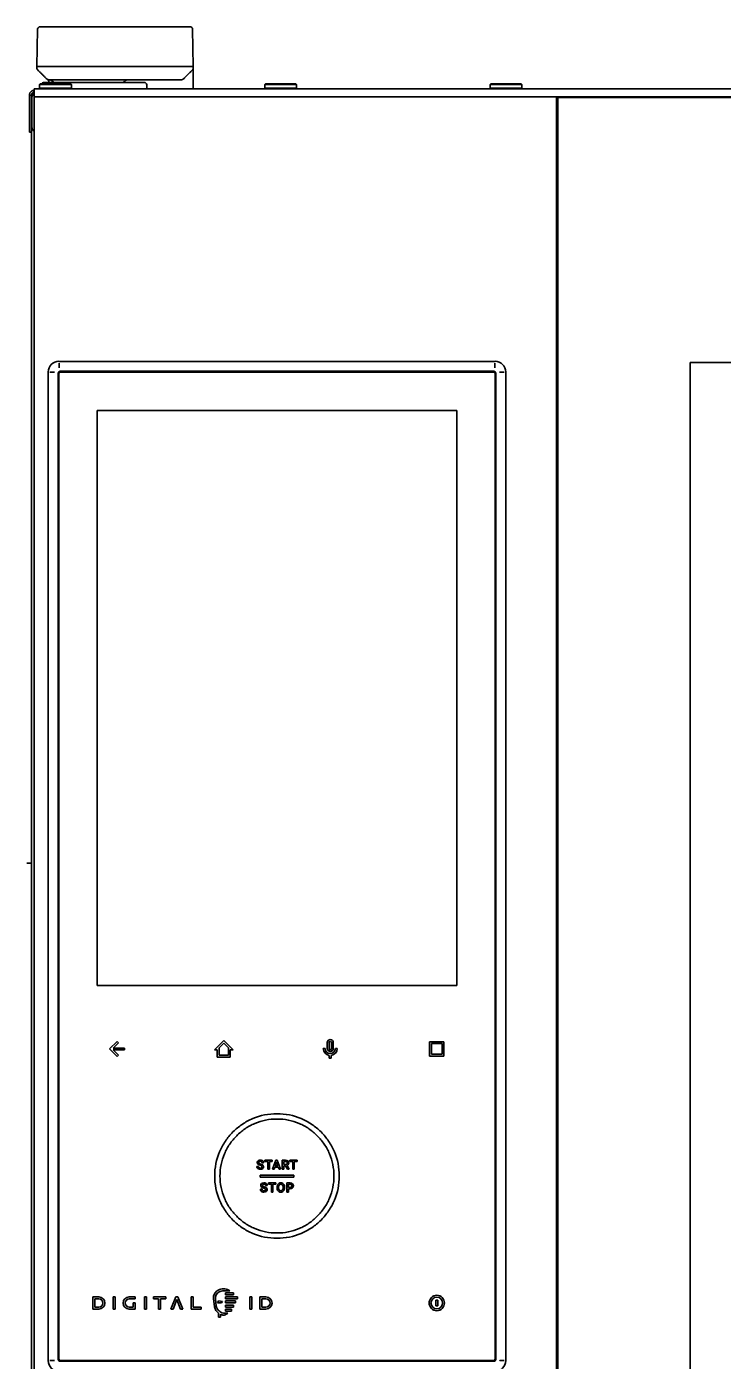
# Model space of a CAD drawing. Header units: inches. Extents: x 90 to 4161, y -506 to 3104.
# Drawn here: x 2249 to 2512, y 1456 to 1960 of the extents above; entities that cross this region are included whole.
import ezdxf

# ---------------------------------------------------------------- set-up
doc = ezdxf.new("R2010")
doc.units = ezdxf.units.IN
doc.layers.add('1', color=7, linetype='Continuous', true_color=0xffffff)

msp = doc.modelspace()

# ---------------------------------------------------------------- linework, layer by layer
at = {"layer": '1', "color": 7, "linetype": 'Continuous', "lineweight": 35}
for p, q in [((2252.89, 1944.76), (2253.14, 1958.78)), ((2254.14, 1959.76), (2259.89, 1959.76)), ((2259.89, 1959.76), (2304.89, 1959.76)), ((2310.65, 1959.76), (2304.89, 1959.76)), ((2311.65, 1958.78), (2311.89, 1944.76)), ((2252.9, 1944.05), (2252.89, 1944.76)), ((2259.89, 1944.76), (2252.89, 1944.76)), ((2304.89, 1944.76), (2259.89, 1944.76)), ((2311.89, 1944.76), (2304.89, 1944.76)), ((2311.89, 1944.76), (2311.88, 1944.05)), ((2293.34, 1938.73), (2255.44, 1938.73)), ((2257.41, 1938.73), (2257.4, 1938.99)), ((2304.89, 1939.76), (2259.89, 1939.76)), ((2311.89, 1938.23), (2311.89, 1943.3)), ((2250.09, 1933.85), (2250.09, 1933.96)), ((2250.09, 1933), (2250.09, 1933.85)), ((2250.89, 1933.85), (2250.89, 1933.96)), ((2250.89, 1933.85), (2250.89, 1933)), ((2251.23, 1933.96), (2251.18, 1933.85)), ((2251.89, 1936.26), (2253.89, 1936.26)), ((2251.89, 1933.26), (2251.89, 1936.26)), ((2254.14, 1938.26), (2253.89, 1938.01)), ((2253.89, 1938.01), (2265.89, 1938.01)), ((2253.89, 1938.01), (2253.89, 1936.51)), ((2253.89, 1936.51), (2254.14, 1936.26)), ((2265.89, 1936.51), (2253.89, 1936.51)), ((2433.06, 1936.26), (2253.89, 1936.26)), ((2254.14, 1938.26), (2265.64, 1938.26)), ((2265.89, 1938.01), (2265.64, 1938.26)), ((2265.64, 1936.26), (2265.89, 1936.51)), ((2265.89, 1936.51), (2265.89, 1938.01)), ((2294.39, 1936.26), (2294.34, 1937.77)), ((2311.89, 1936.5), (2311.89, 1936.76)), ((2339.14, 1938.26), (2338.89, 1938.01)), ((2338.89, 1938.01), (2350.89, 1938.01)), ((2338.89, 1938.01), (2338.89, 1936.51)), ((2338.89, 1936.51), (2339.14, 1936.26)), ((2350.89, 1936.51), (2338.89, 1936.51)), ((2339.14, 1938.26), (2350.64, 1938.26)), ((2350.89, 1938.01), (2350.64, 1938.26)), ((2350.64, 1936.26), (2350.89, 1936.51)), ((2350.89, 1936.51), (2350.89, 1938.01)), ((2424.14, 1938.26), (2423.89, 1938.01)), ((2423.89, 1938.01), (2435.89, 1938.01)), ((2423.89, 1938.01), (2423.89, 1936.51)), ((2423.89, 1936.51), (2424.14, 1936.26)), ((2435.89, 1936.51), (2423.89, 1936.51)), ((2424.14, 1938.26), (2435.64, 1938.26)), ((2433.06, 1936.26), (2434.48, 1936.26)), ((2448.23, 1936.26), (2434.48, 1936.26)), ((2435.89, 1938.01), (2435.64, 1938.26)), ((2435.64, 1936.26), (2435.89, 1936.51)), ((2435.89, 1936.51), (2435.89, 1938.01)), ((2448.23, 1936.26), (2448.94, 1936.26)), ((2802.84, 1936.26), (2448.94, 1936.26)), ((2250.09, 1933), (2250.09, 1921.96)), ((2250.89, 1933.16), (2251, 1933.16)), ((2250.89, 1933), (2250.89, 1921.96)), ((2250.99, 1933), (2250.99, 1921.96)), ((2253.89, 1933.26), (2251.89, 1933.26)), ((2251.89, 1933.26), (2251.89, 1249.76)), ((2251.89, 1933.26), (2253.89, 1933.26)), ((2433.06, 1933.26), (2253.89, 1933.26)), ((2433.06, 1933.26), (2253.89, 1933.26)), ((2434.48, 1933.26), (2433.06, 1933.26)), ((2434.48, 1933.26), (2433.06, 1933.26)), ((2448.23, 1933.26), (2434.48, 1933.26)), ((2448.23, 1933.26), (2434.48, 1933.26)), ((2448.94, 1933.26), (2448.23, 1933.26)), ((2448.89, 1933.26), (2448.89, 1249.76)), ((2802.84, 1933.26), (2448.94, 1933.26)), ((2449.39, 1933.01), (2449.39, 1250.01)), ((2802.39, 1933.01), (2449.39, 1933.01)), ((2449.89, 1933.26), (2449.89, 1933.01)), ((2450.29, 1933.01), (2450.29, 1933.26)), ((2452.29, 1933.26), (2452.29, 1933.01)), ((2461.49, 1933.26), (2461.49, 1933.01)), ((2250.09, 1919.96), (2250.09, 1921.96)), ((2250.89, 1919.96), (2250.09, 1919.96)), ((2250.89, 1919.98), (2250.89, 1921.96)), ((2250.89, 1205.11), (2250.89, 1919.98)), ((2425.78, 1833.51), (2261.17, 1833.51)), ((2499.39, 1833.01), (2499.39, 1400.01)), ((2752.39, 1833.01), (2499.39, 1833.01)), ((2257.18, 1829.52), (2257.18, 1456.51)), ((2260.93, 1457.01), (2260.93, 1829.01)), ((2261.23, 1829.01), (2261.23, 1457.01)), ((2261.68, 1829.76), (2425.28, 1829.76)), ((2425.28, 1829.46), (2261.68, 1829.46)), ((2425.73, 1457.01), (2425.73, 1829.01)), ((2426.03, 1829.01), (2426.03, 1457.01)), ((2429.78, 1456.51), (2429.78, 1829.52)), ((2275.68, 1814.99), (2275.68, 1598.03)), ((2411.28, 1814.99), (2275.68, 1814.99)), ((2411.28, 1598.03), (2411.28, 1814.99)), ((2249.05, 1644.16), (2250.89, 1644.16)), ((2275.68, 1598.03), (2411.28, 1598.03)), ((2283.15, 1576.94), (2280.31, 1574.1)), ((2281.67, 1574.45), (2283.66, 1576.44)), ((2283.66, 1576.44), (2283.15, 1576.94)), ((2323.37, 1577.24), (2319.85, 1573.82)), ((2321.61, 1574.46), (2323.37, 1576.23)), ((2326.9, 1573.82), (2323.37, 1577.24)), ((2323.37, 1576.23), (2325.14, 1574.46)), ((2362.42, 1576.47), (2362.42, 1574.27)), ((2363.12, 1574.27), (2363.12, 1576.47)), ((2364.03, 1576.47), (2364.03, 1574.27)), ((2364.73, 1574.27), (2364.73, 1576.47)), ((2401.06, 1576.81), (2401.06, 1571.39)), ((2406.48, 1576.81), (2401.06, 1576.81)), ((2401.76, 1572.09), (2401.76, 1576.11)), ((2401.76, 1576.11), (2405.78, 1576.11)), ((2405.78, 1576.11), (2405.78, 1572.09)), ((2406.48, 1571.39), (2406.48, 1576.81)), ((2280.31, 1574.1), (2283.15, 1571.26)), ((2286, 1574.45), (2281.67, 1574.45)), ((2281.67, 1573.75), (2286, 1573.75)), ((2283.65, 1571.76), (2281.67, 1573.75)), ((2283.15, 1571.26), (2283.65, 1571.76)), ((2286, 1573.75), (2286, 1574.45)), ((2319.85, 1573.82), (2320.9, 1573.82)), ((2320.9, 1573.82), (2320.9, 1571)), ((2320.9, 1571), (2325.84, 1571)), ((2321.61, 1571.71), (2321.61, 1574.46)), ((2325.14, 1571.71), (2321.61, 1571.71)), ((2325.14, 1574.46), (2325.14, 1571.71)), ((2325.84, 1573.82), (2326.9, 1573.82)), ((2325.84, 1571), (2325.84, 1573.82)), ((2360.93, 1574.26), (2361.63, 1574.26)), ((2363.22, 1570.57), (2363.22, 1571.65)), ((2363.92, 1571.65), (2363.92, 1570.57)), ((2365.51, 1574.26), (2366.21, 1574.26)), ((2401.06, 1571.39), (2406.48, 1571.39)), ((2405.78, 1572.09), (2401.76, 1572.09)), ((2363.92, 1570.57), (2363.22, 1570.57)), ((2337.84, 1531.14), (2338.43, 1531.14)), ((2338.95, 1532.13), (2338.95, 1531.65)), ((2341.65, 1532.13), (2338.95, 1532.13)), ((2338.95, 1531.65), (2340, 1531.65)), ((2340, 1531.65), (2340, 1528.72)), ((2340.59, 1531.65), (2341.65, 1531.65)), ((2340.59, 1528.72), (2340.59, 1531.65)), ((2341.65, 1531.65), (2341.65, 1532.13)), ((2341.75, 1528.72), (2343.04, 1532.13)), ((2343.31, 1531.41), (2342.81, 1529.99)), ((2343.04, 1532.13), (2343.57, 1532.13)), ((2343.8, 1529.99), (2343.31, 1531.41)), ((2343.57, 1532.13), (2344.86, 1528.72)), ((2345.49, 1528.72), (2345.49, 1532.13)), ((2345.49, 1532.13), (2346.68, 1532.13)), ((2346.7, 1531.65), (2346.08, 1531.65)), ((2346.08, 1531.65), (2346.08, 1530.51)), ((2348.36, 1532.13), (2348.36, 1531.65)), ((2351.06, 1532.13), (2348.36, 1532.13)), ((2348.36, 1531.65), (2349.41, 1531.65)), ((2349.41, 1531.65), (2349.41, 1528.72)), ((2350, 1531.65), (2351.06, 1531.65)), ((2350, 1528.72), (2350, 1531.65)), ((2351.06, 1531.65), (2351.06, 1532.13)), ((2336.48, 1529.75), (2335.89, 1529.75)), ((2337.11, 1525.78), (2337.11, 1526.48)), ((2337.11, 1526.48), (2349.84, 1526.48)), ((2349.84, 1525.78), (2337.11, 1525.78)), ((2340, 1528.72), (2340.59, 1528.72)), ((2342.37, 1528.72), (2341.75, 1528.72)), ((2342.65, 1529.52), (2342.37, 1528.72)), ((2343.97, 1529.52), (2342.65, 1529.52)), ((2342.81, 1529.99), (2343.8, 1529.99)), ((2344.24, 1528.72), (2343.97, 1529.52)), ((2344.86, 1528.72), (2344.24, 1528.72)), ((2346.08, 1528.72), (2345.49, 1528.72)), ((2346.08, 1530.51), (2346.69, 1530.51)), ((2346.74, 1530.03), (2346.08, 1530.03)), ((2346.08, 1530.03), (2346.08, 1528.72)), ((2347.42, 1528.72), (2346.74, 1530.03)), ((2347.29, 1530.17), (2348.06, 1528.75)), ((2348.06, 1528.72), (2347.42, 1528.72)), ((2348.06, 1528.75), (2348.06, 1528.72)), ((2349.41, 1528.72), (2350, 1528.72)), ((2349.84, 1526.48), (2349.84, 1525.78)), ((2337.83, 1521.15), (2337.23, 1521.15)), ((2339.19, 1522.53), (2339.78, 1522.53)), ((2340.3, 1523.53), (2340.3, 1523.05)), ((2343, 1523.53), (2340.3, 1523.53)), ((2340.3, 1523.05), (2341.35, 1523.05)), ((2341.35, 1523.05), (2341.35, 1520.12)), ((2341.94, 1523.05), (2343, 1523.05)), ((2341.94, 1520.12), (2341.94, 1523.05)), ((2343, 1523.05), (2343, 1523.53)), ((2343.51, 1521.72), (2343.51, 1521.91)), ((2344.1, 1521.93), (2344.1, 1521.73)), ((2345.75, 1521.73), (2345.75, 1521.91)), ((2346.34, 1521.92), (2346.34, 1521.73)), ((2347.17, 1520.12), (2347.17, 1523.53)), ((2347.17, 1523.53), (2348.47, 1523.53)), ((2348.49, 1523.05), (2347.76, 1523.05)), ((2347.76, 1523.05), (2347.76, 1521.86)), ((2347.76, 1521.86), (2348.47, 1521.86)), ((2348.46, 1521.38), (2347.76, 1521.38)), ((2347.76, 1521.38), (2347.76, 1520.12)), ((2341.35, 1520.12), (2341.94, 1520.12)), ((2347.76, 1520.12), (2347.17, 1520.12)), ((2365.47, 1518.06), (2365.44, 1518.07)), ((2273.98, 1480.54), (2273.98, 1475.96)), ((2276.27, 1480.54), (2273.98, 1480.54)), ((2281.62, 1475.96), (2281.62, 1480.54)), ((2281.62, 1480.54), (2282.39, 1480.54)), ((2282.39, 1480.54), (2282.39, 1475.96)), ((2287.74, 1480.54), (2290.03, 1480.54)), ((2290.03, 1480.54), (2290.03, 1479.78)), ((2293.47, 1475.96), (2293.47, 1480.54)), ((2293.47, 1480.54), (2294.23, 1480.54)), ((2294.23, 1480.54), (2294.23, 1475.96)), ((2296.91, 1480.54), (2296.91, 1479.78)), ((2301.49, 1480.54), (2296.91, 1480.54)), ((2301.49, 1479.78), (2301.49, 1480.54)), ((2305.32, 1480.54), (2303.4, 1475.96)), ((2306.08, 1480.54), (2305.32, 1480.54)), ((2307.99, 1475.96), (2306.08, 1480.54)), ((2311.05, 1480.54), (2311.05, 1475.96)), ((2311.81, 1480.54), (2311.05, 1480.54)), ((2311.81, 1476.72), (2311.81, 1480.54)), ((2323.28, 1482.83), (2325.74, 1482.83)), ((2324.04, 1482.09), (2324.04, 1481.32)), ((2327.1, 1482.09), (2324.04, 1482.09)), ((2324.04, 1481.32), (2327.1, 1481.32)), ((2324.04, 1480.54), (2324.04, 1479.78)), ((2328.62, 1480.54), (2324.04, 1480.54)), ((2325.74, 1482.83), (2325.49, 1483.03)), ((2327.1, 1481.32), (2327.1, 1482.09)), ((2328.62, 1479.78), (2328.62, 1480.54)), ((2333.21, 1475.95), (2333.21, 1480.54)), ((2333.21, 1480.54), (2333.97, 1480.54)), ((2333.97, 1480.54), (2333.97, 1475.95)), ((2337.03, 1480.54), (2337.03, 1475.96)), ((2339.32, 1480.54), (2337.03, 1480.54)), ((2273.98, 1475.96), (2276.27, 1475.96)), ((2274.75, 1479.78), (2276.27, 1479.78)), ((2274.75, 1476.72), (2274.75, 1479.78)), ((2276.27, 1476.72), (2274.75, 1476.72)), ((2282.39, 1475.96), (2281.62, 1475.96)), ((2290.03, 1479.78), (2287.74, 1479.78)), ((2287.74, 1476.72), (2289.27, 1476.72)), ((2290.03, 1475.96), (2287.74, 1475.96)), ((2289.27, 1476.72), (2289.27, 1478.25)), ((2289.27, 1478.25), (2290.03, 1478.25)), ((2290.03, 1478.25), (2290.03, 1475.96)), ((2294.23, 1475.96), (2293.47, 1475.96)), ((2296.91, 1479.78), (2298.82, 1479.78)), ((2298.82, 1479.78), (2298.82, 1475.96)), ((2298.82, 1475.96), (2299.58, 1475.96)), ((2299.58, 1479.78), (2301.49, 1479.78)), ((2299.58, 1475.96), (2299.58, 1479.78)), ((2303.4, 1475.96), (2304.26, 1475.96)), ((2304.26, 1475.96), (2305.7, 1479.59)), ((2305.7, 1479.59), (2307.13, 1475.96)), ((2307.13, 1475.96), (2307.99, 1475.96)), ((2311.05, 1475.96), (2314.87, 1475.96)), ((2314.87, 1476.72), (2311.81, 1476.72)), ((2314.87, 1475.96), (2314.87, 1476.72)), ((2319.49, 1479.92), (2319.92, 1476.78)), ((2320.58, 1477.02), (2320.22, 1479.79)), ((2321.36, 1479.11), (2320.98, 1478.25)), ((2320.98, 1478.25), (2322.51, 1478.25)), ((2322.89, 1478.82), (2321.36, 1479.11)), ((2322.51, 1478.25), (2322.89, 1478.82)), ((2324.04, 1479.78), (2328.62, 1479.78)), ((2324.04, 1479.01), (2324.04, 1478.25)), ((2327.86, 1479.01), (2324.04, 1479.01)), ((2324.04, 1478.25), (2327.86, 1478.25)), ((2324.04, 1477.48), (2324.04, 1476.72)), ((2327.1, 1477.48), (2324.04, 1477.48)), ((2324.04, 1476.72), (2327.1, 1476.72)), ((2324.04, 1475.96), (2324.04, 1475.19)), ((2326.33, 1475.96), (2324.04, 1475.96)), ((2326.33, 1475.19), (2326.33, 1475.96)), ((2327.1, 1476.72), (2327.1, 1477.48)), ((2327.86, 1478.25), (2327.86, 1479.01)), ((2333.97, 1475.95), (2333.21, 1475.95)), ((2337.03, 1475.96), (2339.32, 1475.96)), ((2337.8, 1476.72), (2337.8, 1479.78)), ((2337.8, 1479.78), (2339.32, 1479.78)), ((2339.32, 1476.72), (2337.8, 1476.72)), ((2403.42, 1479.35), (2404.12, 1479.35)), ((2403.42, 1477.15), (2403.42, 1479.35)), ((2404.12, 1477.15), (2403.42, 1477.15)), ((2404.12, 1479.35), (2404.12, 1477.15)), ((2321.36, 1474.44), (2321.36, 1472.9)), ((2321.36, 1472.9), (2322.13, 1472.9)), ((2321.77, 1475.14), (2321.63, 1475.26)), ((2322.13, 1472.9), (2322.13, 1473.98)), ((2324.99, 1474.43), (2323.28, 1474.43)), ((2324.04, 1475.19), (2326.33, 1475.19)), ((2324.78, 1474.24), (2324.99, 1474.43)), ((2261.68, 1456.56), (2425.28, 1456.56)), ((2425.28, 1456.26), (2261.68, 1456.26))]:
    msp.add_line(p, q, dxfattribs=at)
for centre, radius, start, end in [((2254.14, 1958.76), 1, 90, 179), ((2310.65, 1958.76), 1, 1, 90), ((2255.44, 1937.73), 1, 90, 148.0305), ((2256.4, 1938.98), 1, 1, 63.2354), ((2257.43, 1937.76), 2, 29.0308, 90), ((2287.36, 1937.76), 2, 90, 150.9692), ((2293.34, 1937.73), 1, 2, 90), ((2307.48, 1940.76), 1, 270, 315), ((2252.99, 1933), 2, 155, 180), ((2311.14, 1936.51), 0.75, 340.5283, 359), ((2452.29, 1931.26), 2, 90, 120.0009), ((2252.99, 1921.96), 2, 180, 236.6325), ((2261.68, 1829.01), 0.75, 90, 180), ((2261.68, 1829.01), 0.45, 90, 180), ((2425.28, 1829.01), 0.75, 0, 90), ((2425.28, 1829.01), 0.45, 0, 90), ((2261.68, 1457.01), 0.75, 180, 270), ((2261.68, 1457.01), 0.45, 180, 270), ((2425.28, 1457.01), 0.45, 270, 0), ((2425.28, 1457.01), 0.75, 270, 0)]:
    msp.add_arc(centre, radius, start, end, dxfattribs=at)
for centre, major_axis in [((2261.18, 1829.51), (2.84, -2.84)), ((2425.77, 1829.51), (-2.84, -2.84)), ((2261.18, 1456.52), (2.84, 2.84)), ((2425.77, 1456.52), (-2.84, 2.84))]:
    msp.add_ellipse(centre, major_axis=major_axis, ratio=0.997265, start_param=2.357564, end_param=3.925621, dxfattribs=at)
for points, knots in [([(2252.9, 1944.05), (2252.9, 1944), (2252.91, 1943.95), (2252.93, 1943.86), (2252.94, 1943.81), (2252.98, 1943.72), (2253, 1943.68), (2253.06, 1943.6), (2253.09, 1943.56), (2253.12, 1943.53)], [0, 0, 0, 0, 0.25, 0.25, 0.5, 0.5, 0.75, 0.75, 1, 1, 1, 1]), ([(2311.66, 1943.53), (2311.69, 1943.56), (2311.72, 1943.6), (2311.78, 1943.68), (2311.8, 1943.72), (2311.84, 1943.81), (2311.85, 1943.86), (2311.87, 1943.95), (2311.88, 1944), (2311.88, 1944.05)], [0, 0, 0, 0, 0.25, 0.25, 0.5, 0.5, 0.75, 0.75, 1, 1, 1, 1]), ([(2257.31, 1939.76), (2257.24, 1939.76), (2257.17, 1939.77), (2257.05, 1939.79), (2256.98, 1939.81), (2256.86, 1939.86), (2256.8, 1939.89), (2256.7, 1939.97), (2256.65, 1940.01), (2256.6, 1940.05)], [0, 0, 0, 0, 0.25, 0.25, 0.5, 0.5, 0.75, 0.75, 1, 1, 1, 1]), ([(2257.31, 1939.76), (2257.24, 1939.76), (2257.17, 1939.77), (2257.05, 1939.79), (2256.98, 1939.81), (2256.86, 1939.86), (2256.8, 1939.89), (2256.7, 1939.97), (2256.64, 1940.01), (2256.6, 1940.05)], [0, 0, 0, 0, 0.25, 0.25, 0.5, 0.5, 0.75, 0.75, 1, 1, 1, 1]), ([(2259.89, 1939.76), (2259.81, 1939.76), (2259.72, 1939.76), (2259.56, 1939.76), (2259.48, 1939.76), (2259.35, 1939.76), (2259.31, 1939.76), (2259.23, 1939.76), (2259.19, 1939.76), (2259.07, 1939.76), (2258.99, 1939.76), (2258.84, 1939.76), (2258.76, 1939.76), (2258.65, 1939.76), (2258.61, 1939.76), (2258.54, 1939.76), (2258.51, 1939.76), (2258.4, 1939.76), (2258.33, 1939.76), (2258.2, 1939.76), (2258.14, 1939.76), (2258.02, 1939.76), (2257.97, 1939.76), (2257.89, 1939.76), (2257.86, 1939.76), (2257.81, 1939.76), (2257.78, 1939.76), (2257.71, 1939.76), (2257.67, 1939.76), (2257.61, 1939.76), (2257.59, 1939.76), (2257.55, 1939.76), (2257.53, 1939.76), (2257.5, 1939.76), (2257.49, 1939.76), (2257.46, 1939.76), (2257.44, 1939.76), (2257.42, 1939.76), (2257.41, 1939.76), (2257.38, 1939.76), (2257.37, 1939.76), (2257.36, 1939.76), (2257.35, 1939.76), (2257.33, 1939.76), (2257.33, 1939.76), (2257.32, 1939.76), (2257.31, 1939.76), (2257.31, 1939.76), (2257.31, 1939.76), (2257.31, 1939.76), (2257.31, 1939.76), (2257.31, 1939.76), (2257.31, 1939.76), (2257.31, 1939.76)], [0, 0, 0, 0, 0.0625, 0.0625, 0.125, 0.125, 0.15625, 0.15625, 0.1875, 0.1875, 0.25, 0.25, 0.3125, 0.3125, 0.34375, 0.34375, 0.375, 0.375, 0.4375, 0.4375, 0.5, 0.5, 0.5625, 0.5625, 0.59375, 0.59375, 0.625, 0.625, 0.6875, 0.6875, 0.71875, 0.71875, 0.75, 0.75, 0.78125, 0.78125, 0.8125, 0.8125, 0.84375, 0.84375, 0.875, 0.875, 0.90625, 0.90625, 0.9375, 0.9375, 0.96875, 0.96875, 0.984375, 0.984375, 0.992187, 0.992187, 1, 1, 1, 1]), ([(2307.48, 1939.76), (2307.48, 1939.76), (2307.48, 1939.76), (2307.47, 1939.76), (2307.47, 1939.76), (2307.46, 1939.76), (2307.45, 1939.76), (2307.42, 1939.76), (2307.41, 1939.76), (2307.39, 1939.76), (2307.38, 1939.76), (2307.35, 1939.76), (2307.32, 1939.76), (2307.26, 1939.76), (2307.22, 1939.76), (2307.16, 1939.76), (2307.14, 1939.76), (2307.1, 1939.76), (2307.08, 1939.76), (2307.01, 1939.76), (2306.96, 1939.76), (2306.85, 1939.76), (2306.8, 1939.76), (2306.68, 1939.76), (2306.62, 1939.76), (2306.52, 1939.76), (2306.49, 1939.76), (2306.43, 1939.76), (2306.39, 1939.76), (2306.29, 1939.76), (2306.22, 1939.76), (2306.11, 1939.76), (2306.07, 1939.76), (2306, 1939.76), (2305.96, 1939.76), (2305.88, 1939.76), (2305.84, 1939.76), (2305.76, 1939.76), (2305.72, 1939.76), (2305.65, 1939.76), (2305.61, 1939.76), (2305.52, 1939.76), (2305.48, 1939.76), (2305.4, 1939.76), (2305.36, 1939.76), (2305.28, 1939.76), (2305.24, 1939.76), (2305.15, 1939.76), (2305.11, 1939.76), (2305.05, 1939.76), (2305.03, 1939.76), (2305, 1939.76), (2304.99, 1939.76), (2304.97, 1939.76), (2304.96, 1939.76), (2304.95, 1939.76)], [0, 0, 0, 0, 0.028317, 0.028317, 0.059662, 0.059662, 0.122351, 0.122351, 0.153695, 0.153695, 0.18504, 0.18504, 0.247729, 0.247729, 0.310419, 0.310419, 0.341763, 0.341763, 0.373108, 0.373108, 0.435797, 0.435797, 0.498486, 0.498486, 0.561175, 0.561175, 0.59252, 0.59252, 0.623865, 0.623865, 0.686554, 0.686554, 0.717898, 0.717898, 0.749243, 0.749243, 0.780588, 0.780588, 0.811932, 0.811932, 0.843277, 0.843277, 0.874622, 0.874622, 0.905966, 0.905966, 0.937311, 0.937311, 0.968655, 0.968655, 0.984328, 0.984328, 0.992164, 0.992164, 1, 1, 1, 1]), ([(2250.09, 1933.96), (2250.09, 1934.07), (2250.1, 1934.18), (2250.14, 1934.4), (2250.17, 1934.51), (2250.25, 1934.72), (2250.3, 1934.82), (2250.42, 1935.01), (2250.49, 1935.1), (2250.64, 1935.26), (2250.73, 1935.34), (2250.9, 1935.47), (2251, 1935.53), (2251.2, 1935.63), (2251.31, 1935.67), (2251.52, 1935.73), (2251.63, 1935.75), (2251.74, 1935.76)], [0, 0, 0, 0, 0.125, 0.125, 0.25, 0.25, 0.375, 0.375, 0.5, 0.5, 0.625, 0.625, 0.75, 0.75, 0.875, 0.875, 1, 1, 1, 1]), ([(2250.89, 1933.96), (2250.89, 1934.09), (2250.91, 1934.21), (2251, 1934.44), (2251.07, 1934.55), (2251.24, 1934.73), (2251.34, 1934.81), (2251.49, 1934.88), (2251.52, 1934.89), (2251.56, 1934.9)], [0, 0, 0, 0, 0.302566, 0.302566, 0.605132, 0.605132, 0.907698, 0.907698, 1, 1, 1, 1]), ([(2251.89, 1935.57), (2251.86, 1935.52), (2251.82, 1935.47), (2251.75, 1935.34), (2251.71, 1935.26), (2251.64, 1935.1), (2251.6, 1935.01), (2251.53, 1934.82), (2251.49, 1934.72), (2251.42, 1934.51), (2251.38, 1934.4), (2251.31, 1934.18), (2251.27, 1934.07), (2251.23, 1933.96)], [0, 0, 0, 0, 0.160158, 0.160158, 0.328126, 0.328126, 0.496095, 0.496095, 0.664063, 0.664063, 0.832032, 0.832032, 1, 1, 1, 1]), ([(2259.13, 1829.41), (2259.19, 1829.41), (2259.27, 1829.41), (2259.41, 1829.41), (2259.49, 1829.4), (2259.56, 1829.4)], [0, 0, 0, 0, 0.5, 0.5, 1, 1, 1, 1]), ([(2261.28, 1831.56), (2261.28, 1831.49), (2261.28, 1831.42), (2261.28, 1831.27), (2261.28, 1831.2), (2261.28, 1831.12)], [0, 0, 0, 0, 0.5, 0.5, 1, 1, 1, 1]), ([(2425.68, 1831.12), (2425.68, 1831.2), (2425.68, 1831.27), (2425.68, 1831.42), (2425.68, 1831.49), (2425.68, 1831.56)], [0, 0, 0, 0, 0.5, 0.5, 1, 1, 1, 1]), ([(2427.39, 1829.4), (2427.46, 1829.4), (2427.54, 1829.41), (2427.69, 1829.41), (2427.76, 1829.41), (2427.83, 1829.41)], [0, 0, 0, 0, 0.5, 0.5, 1, 1, 1, 1]), ([(2363.12, 1576.47), (2363.12, 1576.73), (2363.32, 1576.93), (2363.82, 1576.93), (2364.03, 1576.73), (2364.03, 1576.47)], [0, 0, 0, 0, 0.5, 0.5, 1, 1, 1, 1]), ([(2362.42, 1574.27), (2362.42, 1573.63), (2362.93, 1573.11), (2364.21, 1573.11), (2364.73, 1573.63), (2364.73, 1574.27)], [0, 0, 0, 0, 0.5, 0.5, 1, 1, 1, 1]), ([(2364.03, 1574.27), (2364.03, 1574.02), (2363.82, 1573.81), (2363.32, 1573.81), (2363.12, 1574.02), (2363.12, 1574.27)], [0, 0, 0, 0, 0.5, 0.5, 1, 1, 1, 1]), ([(2334.33, 1547.81), (2337.22, 1549.04), (2340.3, 1549.66), (2346.65, 1549.66), (2349.72, 1549.04), (2352.62, 1547.81)], [0, 0, 0, 0, 0.5, 0.5, 1, 1, 1, 1]), ([(2321.82, 1517.01), (2320.6, 1519.91), (2319.97, 1522.99), (2319.97, 1529.33), (2320.6, 1532.41), (2321.82, 1535.31)], [0, 0, 0, 0, 0.5, 0.5, 1, 1, 1, 1]), ([(2323.66, 1534.53), (2322.54, 1531.88), (2321.97, 1529.06), (2321.97, 1523.26), (2322.54, 1520.44), (2323.66, 1517.79)], [0, 0, 0, 0, 0.5, 0.5, 1, 1, 1, 1]), ([(2336.33, 1531.91), (2336.1, 1531.73), (2335.99, 1531.51), (2335.99, 1531.23), (2335.99, 1530.92), (2336.15, 1530.66), (2336.46, 1530.47)], [0, 0, 0, 0, 0.5, 0.5, 0.5, 1, 1, 1, 1]), ([(2337.83, 1532.05), (2337.65, 1532.13), (2337.44, 1532.18), (2337.2, 1532.18), (2336.84, 1532.18), (2336.55, 1532.09), (2336.33, 1531.91)], [0, 0, 0, 0, 0.5, 0.5, 0.5, 1, 1, 1, 1]), ([(2336.76, 1530.92), (2336.64, 1531.01), (2336.58, 1531.11), (2336.58, 1531.23), (2336.58, 1531.38), (2336.64, 1531.5), (2336.74, 1531.58)], [0, 0, 0, 0, 0.5, 0.5, 0.5, 1, 1, 1, 1]), ([(2336.74, 1531.58), (2336.85, 1531.66), (2337, 1531.7), (2337.4, 1531.7), (2337.56, 1531.65), (2337.67, 1531.55)], [0, 0, 0, 0, 0.5, 0.5, 1, 1, 1, 1]), ([(2347.15, 1530.66), (2347.27, 1530.76), (2347.32, 1530.9), (2347.32, 1531.26), (2347.27, 1531.4), (2347.17, 1531.5)], [0, 0, 0, 0, 0.5, 0.5, 1, 1, 1, 1]), ([(2347.59, 1531.87), (2347.81, 1531.69), (2347.92, 1531.43), (2347.92, 1531.1), (2347.92, 1530.87), (2347.86, 1530.68), (2347.75, 1530.53)], [0, 0, 0, 0, 0.5, 0.5, 0.5, 1, 1, 1, 1]), ([(2363.28, 1517.79), (2364.41, 1520.44), (2364.97, 1523.26), (2364.97, 1529.06), (2364.41, 1531.88), (2363.28, 1534.53)], [0, 0, 0, 0, 0.5, 0.5, 1, 1, 1, 1]), ([(2365.13, 1535.31), (2366.35, 1532.41), (2366.97, 1529.33), (2366.97, 1522.99), (2366.35, 1519.91), (2365.13, 1517.01)], [0, 0, 0, 0, 0.5, 0.5, 1, 1, 1, 1]), ([(2336.54, 1528.81), (2336.75, 1528.72), (2336.97, 1528.68), (2337.22, 1528.68), (2337.59, 1528.68), (2337.89, 1528.76), (2338.11, 1528.93)], [0, 0, 0, 0, 0.5, 0.5, 0.5, 1, 1, 1, 1]), ([(2337.68, 1529.27), (2337.58, 1529.19), (2337.43, 1529.15), (2337.22, 1529.15), (2336.98, 1529.15), (2336.8, 1529.2), (2336.67, 1529.3)], [0, 0, 0, 0, 0.5, 0.5, 0.5, 1, 1, 1, 1]), ([(2338.11, 1528.93), (2338.32, 1529.1), (2338.43, 1529.32), (2338.43, 1529.61), (2338.43, 1529.78), (2338.39, 1529.93), (2338.32, 1530.06)], [0, 0, 0, 0, 0.5, 0.5, 0.5, 1, 1, 1, 1]), ([(2337.67, 1523.31), (2337.45, 1523.13), (2337.34, 1522.9), (2337.34, 1522.63), (2337.34, 1522.31), (2337.49, 1522.06), (2337.8, 1521.87)], [0, 0, 0, 0, 0.5, 0.5, 0.5, 1, 1, 1, 1]), ([(2339.18, 1523.44), (2338.99, 1523.53), (2338.78, 1523.57), (2338.55, 1523.57), (2338.19, 1523.57), (2337.9, 1523.48), (2337.67, 1523.31)], [0, 0, 0, 0, 0.5, 0.5, 0.5, 1, 1, 1, 1]), ([(2338.1, 1522.32), (2337.99, 1522.4), (2337.93, 1522.51), (2337.93, 1522.63), (2337.93, 1522.78), (2337.98, 1522.89), (2338.09, 1522.98)], [0, 0, 0, 0, 0.5, 0.5, 0.5, 1, 1, 1, 1]), ([(2339.03, 1520.67), (2338.93, 1520.58), (2338.77, 1520.54), (2338.57, 1520.54), (2338.33, 1520.54), (2338.15, 1520.59), (2338.02, 1520.7)], [0, 0, 0, 0, 0.5, 0.5, 0.5, 1, 1, 1, 1]), ([(2338.09, 1522.98), (2338.2, 1523.06), (2338.35, 1523.1), (2338.75, 1523.1), (2338.91, 1523.05), (2339.02, 1522.95)], [0, 0, 0, 0, 0.5, 0.5, 1, 1, 1, 1]), ([(2339.45, 1520.33), (2339.67, 1520.49), (2339.78, 1520.72), (2339.78, 1521), (2339.78, 1521.18), (2339.74, 1521.33), (2339.67, 1521.46)], [0, 0, 0, 0, 0.5, 0.5, 0.5, 1, 1, 1, 1]), ([(2344.19, 1523.37), (2344.4, 1523.51), (2344.65, 1523.57), (2345.2, 1523.57), (2345.45, 1523.51), (2345.66, 1523.37)], [0, 0, 0, 0, 0.5, 0.5, 1, 1, 1, 1]), ([(2344.32, 1520.87), (2344.47, 1520.66), (2344.67, 1520.56), (2345.19, 1520.56), (2345.39, 1520.66), (2345.54, 1520.86)], [0, 0, 0, 0, 0.5, 0.5, 1, 1, 1, 1]), ([(2345.53, 1522.78), (2345.39, 1522.98), (2345.19, 1523.08), (2344.67, 1523.08), (2344.47, 1522.98), (2344.33, 1522.78)], [0, 0, 0, 0, 0.5, 0.5, 1, 1, 1, 1]), ([(2348.95, 1522.01), (2349.06, 1522.11), (2349.12, 1522.25), (2349.12, 1522.62), (2349.06, 1522.77), (2348.95, 1522.88)], [0, 0, 0, 0, 0.5, 0.5, 1, 1, 1, 1]), ([(2349.38, 1523.23), (2349.6, 1523.03), (2349.71, 1522.77), (2349.71, 1522.11), (2349.6, 1521.85), (2349.39, 1521.66)], [0, 0, 0, 0, 0.5, 0.5, 1, 1, 1, 1]), ([(2337.89, 1520.21), (2338.09, 1520.12), (2338.32, 1520.07), (2338.57, 1520.07), (2338.94, 1520.07), (2339.24, 1520.16), (2339.45, 1520.33)], [0, 0, 0, 0, 0.5, 0.5, 0.5, 1, 1, 1, 1]), ([(2345.67, 1520.28), (2345.46, 1520.14), (2345.21, 1520.07), (2344.65, 1520.07), (2344.41, 1520.14), (2344.19, 1520.28)], [0, 0, 0, 0, 0.5, 0.5, 1, 1, 1, 1]), ([(2335.11, 1506.35), (2337.76, 1505.23), (2340.57, 1504.66), (2346.38, 1504.66), (2349.19, 1505.23), (2351.84, 1506.35)], [0, 0, 0, 0, 0.5, 0.5, 1, 1, 1, 1]), ([(2276.27, 1475.96), (2277.54, 1475.96), (2278.57, 1476.98), (2278.57, 1479.51), (2277.54, 1480.54), (2276.27, 1480.54)], [0, 0, 0, 0, 0.5, 0.5, 1, 1, 1, 1]), ([(2287.74, 1475.96), (2286.47, 1475.96), (2285.44, 1476.98), (2285.44, 1479.51), (2286.47, 1480.54), (2287.74, 1480.54)], [0, 0, 0, 0, 0.5, 0.5, 1, 1, 1, 1]), ([(2339.32, 1475.96), (2340.59, 1475.96), (2341.62, 1476.98), (2341.62, 1479.51), (2340.59, 1480.54), (2339.32, 1480.54)], [0, 0, 0, 0, 0.5, 0.5, 1, 1, 1, 1]), ([(2403.77, 1481.15), (2402.17, 1481.15), (2400.87, 1479.85), (2400.87, 1476.65), (2402.17, 1475.35), (2405.37, 1475.35), (2406.67, 1476.65), (2406.67, 1479.85), (2405.37, 1481.15), (2403.77, 1481.15)], [0, 0, 0, 0, 0.25, 0.25, 0.5, 0.5, 0.75, 0.75, 1, 1, 1, 1]), ([(2403.77, 1476.05), (2402.56, 1476.05), (2401.58, 1477.04), (2401.58, 1479.46), (2402.56, 1480.44), (2404.98, 1480.44), (2405.97, 1479.46), (2405.97, 1477.04), (2404.98, 1476.05), (2403.77, 1476.05)], [0, 0, 0, 0, 0.25, 0.25, 0.5, 0.5, 0.75, 0.75, 1, 1, 1, 1]), ([(2276.27, 1479.78), (2277.12, 1479.78), (2277.8, 1479.09), (2277.8, 1477.4), (2277.12, 1476.72), (2276.27, 1476.72)], [0, 0, 0, 0, 0.5, 0.5, 1, 1, 1, 1]), ([(2319.92, 1476.78), (2319.98, 1476.34), (2320.16, 1475.82), (2320.45, 1475.45), (2320.7, 1475.14), (2321.03, 1474.72), (2321.36, 1474.44)], [0, 0, 0, 0, 0.5, 0.5, 0.5, 1, 1, 1, 1]), ([(2339.32, 1479.78), (2340.17, 1479.78), (2340.85, 1479.09), (2340.85, 1477.4), (2340.17, 1476.72), (2339.32, 1476.72)], [0, 0, 0, 0, 0.5, 0.5, 1, 1, 1, 1]), ([(2322.13, 1473.98), (2322.52, 1473.77), (2322.97, 1473.66), (2323.28, 1473.66), (2323.68, 1473.66), (2324.2, 1473.85), (2324.78, 1474.24)], [0, 0, 0, 0, 0.5, 0.5, 0.5, 1, 1, 1, 1]), ([(2259.13, 1456.61), (2259.19, 1456.61), (2259.27, 1456.61), (2259.41, 1456.61), (2259.49, 1456.61), (2259.56, 1456.61)], [0, 0, 0, 0, 0.5, 0.5, 1, 1, 1, 1]), ([(2427.39, 1456.62), (2427.46, 1456.62), (2427.54, 1456.62), (2427.69, 1456.61), (2427.76, 1456.61), (2427.83, 1456.61)], [0, 0, 0, 0, 0.5, 0.5, 1, 1, 1, 1])]:
    msp.add_open_spline(points, degree=3, knots=knots, dxfattribs=at)
for points, degree in [([(2311.89, 1943.3), (2311.89, 1944.23), (2311.89, 1944.76), (2311.89, 1944.76)], 3), ([(2256.6, 1940.05), (2253.12, 1943.53)], 1), ([(2308.18, 1940.05), (2311.66, 1943.53)], 1), ([(2250.89, 1933.96), (2250.09, 1933.96)], 1), ([(2311.89, 1936.76), (2311.89, 1936.76), (2311.89, 1937.29), (2311.89, 1938.23)], 3), ([(2261.28, 1832.88), (2261.28, 1831.56)], 1), ([(2425.68, 1832.88), (2425.68, 1831.56)], 1), ([(2257.81, 1829.41), (2259.13, 1829.41)], 1), ([(2429.14, 1829.41), (2427.83, 1829.41)], 1), ([(2363.57, 1577.63), (2362.93, 1577.63), (2362.42, 1577.11), (2362.42, 1576.47)], 3), ([(2364.73, 1576.47), (2364.73, 1577.11), (2364.21, 1577.63), (2363.57, 1577.63)], 3), ([(2363.22, 1571.65), (2361.93, 1571.82), (2360.93, 1572.93), (2360.93, 1574.26)], 3), ([(2361.63, 1574.26), (2361.63, 1573.19), (2362.5, 1572.33), (2363.57, 1572.32)], 3), ([(2363.57, 1572.32), (2364.64, 1572.33), (2365.51, 1573.19), (2365.51, 1574.26)], 3), ([(2366.21, 1574.26), (2366.21, 1572.93), (2365.21, 1571.82), (2363.92, 1571.65)], 3), ([(2330.33, 1545.64), (2331.59, 1546.49), (2332.93, 1547.22), (2334.33, 1547.81)], 3), ([(2335.11, 1545.97), (2333.83, 1545.43), (2332.6, 1544.76), (2331.45, 1543.99)], 3), ([(2343.47, 1547.66), (2340.57, 1547.66), (2337.76, 1547.09), (2335.11, 1545.97)], 3), ([(2351.84, 1545.97), (2349.19, 1547.09), (2346.38, 1547.66), (2343.47, 1547.66)], 3), ([(2355.49, 1543.99), (2354.35, 1544.76), (2353.12, 1545.43), (2351.84, 1545.97)], 3), ([(2352.62, 1547.81), (2354.02, 1547.22), (2355.36, 1546.49), (2356.61, 1545.64)], 3), ([(2323.99, 1539.3), (2324.83, 1540.54), (2325.79, 1541.71), (2326.86, 1542.77)], 3), ([(2328.27, 1541.36), (2327.3, 1540.39), (2326.41, 1539.32), (2325.65, 1538.18)], 3), ([(2326.86, 1542.77), (2327.92, 1543.84), (2329.09, 1544.8), (2330.33, 1545.64)], 3), ([(2331.45, 1543.99), (2330.32, 1543.22), (2329.24, 1542.33), (2328.27, 1541.36)], 3), ([(2358.68, 1541.36), (2357.7, 1542.33), (2356.63, 1543.22), (2355.49, 1543.99)], 3), ([(2356.61, 1545.64), (2357.86, 1544.8), (2359.03, 1543.84), (2360.09, 1542.77)], 3), ([(2361.3, 1538.18), (2360.53, 1539.32), (2359.65, 1540.39), (2358.68, 1541.36)], 3), ([(2360.09, 1542.77), (2361.15, 1541.71), (2362.12, 1540.54), (2362.96, 1539.3)], 3), ([(2321.82, 1535.31), (2322.41, 1536.69), (2323.14, 1538.04), (2323.99, 1539.3)], 3), ([(2325.65, 1538.18), (2324.87, 1537.03), (2324.2, 1535.8), (2323.66, 1534.53)], 3), ([(2363.28, 1534.53), (2362.75, 1535.8), (2362.08, 1537.03), (2361.3, 1538.18)], 3), ([(2362.96, 1539.3), (2363.81, 1538.04), (2364.54, 1536.7), (2365.13, 1535.31)], 3), ([(2337.33, 1530.68), (2337.06, 1530.76), (2336.87, 1530.84), (2336.76, 1530.92)], 3), ([(2337.97, 1530.41), (2337.81, 1530.51), (2337.59, 1530.6), (2337.33, 1530.68)], 3), ([(2337.67, 1531.55), (2337.78, 1531.45), (2337.84, 1531.31), (2337.84, 1531.14)], 3), ([(2338.27, 1531.67), (2338.16, 1531.83), (2338.02, 1531.96), (2337.83, 1532.05)], 3), ([(2338.43, 1531.14), (2338.43, 1531.33), (2338.38, 1531.51), (2338.27, 1531.67)], 3), ([(2346.68, 1532.13), (2347.08, 1532.13), (2347.38, 1532.04), (2347.59, 1531.87)], 3), ([(2347.17, 1531.5), (2347.06, 1531.6), (2346.91, 1531.65), (2346.7, 1531.65)], 3), ([(2335.89, 1529.75), (2335.89, 1529.54), (2335.94, 1529.35), (2336.06, 1529.19)], 3), ([(2336.06, 1529.19), (2336.17, 1529.03), (2336.33, 1528.91), (2336.54, 1528.81)], 3), ([(2336.46, 1530.47), (2336.62, 1530.37), (2336.84, 1530.28), (2337.11, 1530.19)], 3), ([(2336.67, 1529.3), (2336.54, 1529.41), (2336.48, 1529.56), (2336.48, 1529.75)], 3), ([(2337.11, 1530.19), (2337.39, 1530.11), (2337.58, 1530.03), (2337.68, 1529.95)], 3), ([(2337.68, 1529.95), (2337.79, 1529.87), (2337.84, 1529.75), (2337.84, 1529.6)], 3), ([(2337.84, 1529.6), (2337.84, 1529.46), (2337.79, 1529.35), (2337.68, 1529.27)], 3), ([(2338.32, 1530.06), (2338.25, 1530.19), (2338.13, 1530.31), (2337.97, 1530.41)], 3), ([(2346.69, 1530.51), (2346.89, 1530.51), (2347.04, 1530.56), (2347.15, 1530.66)], 3), ([(2347.75, 1530.53), (2347.64, 1530.37), (2347.49, 1530.26), (2347.29, 1530.17)], 3), ([(2337.23, 1521.15), (2337.23, 1520.94), (2337.29, 1520.75), (2337.41, 1520.59)], 3), ([(2337.8, 1521.87), (2337.97, 1521.76), (2338.19, 1521.67), (2338.46, 1521.59)], 3), ([(2338.02, 1520.7), (2337.89, 1520.81), (2337.83, 1520.96), (2337.83, 1521.15)], 3), ([(2338.67, 1522.08), (2338.41, 1522.15), (2338.22, 1522.24), (2338.1, 1522.32)], 3), ([(2338.46, 1521.59), (2338.73, 1521.51), (2338.92, 1521.43), (2339.03, 1521.34)], 3), ([(2339.31, 1521.81), (2339.15, 1521.91), (2338.94, 1522), (2338.67, 1522.08)], 3), ([(2339.02, 1522.95), (2339.13, 1522.85), (2339.19, 1522.71), (2339.19, 1522.53)], 3), ([(2339.03, 1521.34), (2339.13, 1521.26), (2339.19, 1521.15), (2339.19, 1521)], 3), ([(2339.19, 1521), (2339.19, 1520.86), (2339.14, 1520.75), (2339.03, 1520.67)], 3), ([(2339.62, 1523.07), (2339.51, 1523.23), (2339.37, 1523.36), (2339.18, 1523.44)], 3), ([(2339.67, 1521.46), (2339.59, 1521.59), (2339.47, 1521.71), (2339.31, 1521.81)], 3), ([(2339.78, 1522.53), (2339.78, 1522.73), (2339.72, 1522.91), (2339.62, 1523.07)], 3), ([(2343.51, 1521.91), (2343.51, 1522.24), (2343.57, 1522.53), (2343.69, 1522.79)], 3), ([(2343.69, 1520.85), (2343.57, 1521.1), (2343.51, 1521.39), (2343.51, 1521.72)], 3), ([(2343.69, 1522.79), (2343.81, 1523.04), (2343.97, 1523.24), (2344.19, 1523.37)], 3), ([(2344.19, 1520.28), (2343.98, 1520.41), (2343.81, 1520.6), (2343.69, 1520.85)], 3), ([(2344.33, 1522.78), (2344.18, 1522.58), (2344.11, 1522.3), (2344.1, 1521.93)], 3), ([(2344.1, 1521.73), (2344.1, 1521.36), (2344.18, 1521.07), (2344.32, 1520.87)], 3), ([(2345.75, 1521.91), (2345.75, 1522.29), (2345.68, 1522.58), (2345.53, 1522.78)], 3), ([(2345.54, 1520.86), (2345.68, 1521.06), (2345.75, 1521.35), (2345.75, 1521.73)], 3), ([(2345.66, 1523.37), (2345.88, 1523.24), (2346.04, 1523.05), (2346.16, 1522.8)], 3), ([(2346.17, 1520.86), (2346.05, 1520.6), (2345.89, 1520.41), (2345.67, 1520.28)], 3), ([(2346.16, 1522.8), (2346.28, 1522.55), (2346.34, 1522.26), (2346.34, 1521.92)], 3), ([(2346.34, 1521.73), (2346.34, 1521.4), (2346.28, 1521.11), (2346.17, 1520.86)], 3), ([(2349.39, 1521.66), (2349.17, 1521.48), (2348.86, 1521.38), (2348.46, 1521.38)], 3), ([(2348.47, 1523.53), (2348.85, 1523.53), (2349.15, 1523.43), (2349.38, 1523.23)], 3), ([(2348.47, 1521.86), (2348.68, 1521.86), (2348.84, 1521.91), (2348.95, 1522.01)], 3), ([(2348.95, 1522.88), (2348.84, 1522.99), (2348.68, 1523.05), (2348.49, 1523.05)], 3), ([(2323.99, 1513.02), (2323.14, 1514.28), (2322.41, 1515.62), (2321.82, 1517.01)], 3), ([(2323.66, 1517.79), (2324.2, 1516.52), (2324.87, 1515.29), (2325.65, 1514.14)], 3), ([(2337.41, 1520.59), (2337.52, 1520.43), (2337.68, 1520.3), (2337.89, 1520.21)], 3), ([(2361.3, 1514.14), (2362.08, 1515.29), (2362.75, 1516.52), (2363.28, 1517.79)], 3), ([(2365.13, 1517.01), (2364.54, 1515.62), (2363.81, 1514.28), (2362.96, 1513.02)], 3), ([(2326.86, 1509.54), (2325.79, 1510.6), (2324.83, 1511.77), (2323.99, 1513.02)], 3), ([(2325.65, 1514.14), (2326.41, 1513), (2327.3, 1511.93), (2328.27, 1510.96)], 3), ([(2328.27, 1510.96), (2329.24, 1509.98), (2330.32, 1509.1), (2331.45, 1508.33)], 3), ([(2355.49, 1508.33), (2356.63, 1509.1), (2357.7, 1509.98), (2358.68, 1510.96)], 3), ([(2358.68, 1510.96), (2359.65, 1511.93), (2360.53, 1513), (2361.3, 1514.14)], 3), ([(2362.96, 1513.02), (2362.12, 1511.78), (2361.16, 1510.61), (2360.09, 1509.54)], 3), ([(2330.33, 1506.67), (2329.09, 1507.51), (2327.92, 1508.48), (2326.86, 1509.54)], 3), ([(2334.33, 1504.5), (2332.93, 1505.09), (2331.59, 1505.82), (2330.33, 1506.67)], 3), ([(2331.45, 1508.33), (2332.6, 1507.55), (2333.83, 1506.89), (2335.11, 1506.35)], 3), ([(2351.84, 1506.35), (2353.12, 1506.89), (2354.35, 1507.55), (2355.49, 1508.33)], 3), ([(2356.61, 1506.67), (2355.36, 1505.82), (2354.01, 1505.09), (2352.62, 1504.5)], 3), ([(2360.09, 1509.54), (2359.03, 1508.48), (2357.86, 1507.51), (2356.61, 1506.67)], 3), ([(2343.47, 1502.66), (2340.3, 1502.66), (2337.22, 1503.28), (2334.33, 1504.5)], 3), ([(2352.62, 1504.5), (2349.72, 1503.28), (2346.65, 1502.66), (2343.47, 1502.66)], 3), ([(2321.34, 1483.14), (2320.04, 1482.48), (2319.31, 1481.22), (2319.49, 1479.92)], 3), ([(2320.22, 1479.79), (2320.07, 1480.88), (2320.66, 1481.89), (2321.71, 1482.45)], 3), ([(2323.27, 1483.6), (2322.58, 1483.6), (2321.93, 1483.44), (2321.34, 1483.14)], 3), ([(2321.71, 1482.45), (2322.19, 1482.7), (2322.71, 1482.83), (2323.28, 1482.83)], 3), ([(2325.28, 1483.14), (2324.69, 1483.44), (2323.97, 1483.6), (2323.27, 1483.6)], 3), ([(2325.49, 1483.03), (2325.42, 1483.07), (2325.35, 1483.1), (2325.28, 1483.14)], 3), ([(2287.74, 1479.78), (2286.89, 1479.78), (2286.21, 1479.09), (2286.21, 1478.25)], 3), ([(2286.21, 1478.25), (2286.21, 1477.4), (2286.89, 1476.72), (2287.74, 1476.72)], 3), ([(2321.01, 1475.91), (2320.78, 1476.2), (2320.63, 1476.66), (2320.58, 1477.02)], 3), ([(2321.63, 1475.26), (2321.41, 1475.46), (2321.2, 1475.68), (2321.01, 1475.91)], 3), ([(2323.28, 1474.43), (2322.51, 1474.43), (2321.78, 1475.13), (2321.77, 1475.14)], 3), ([(2257.81, 1456.61), (2259.13, 1456.61)], 1), ([(2427.83, 1456.61), (2429.14, 1456.61)], 1)]:
    msp.add_open_spline(points, degree=degree, dxfattribs=at)

doc.saveas('drawing.dxf')
